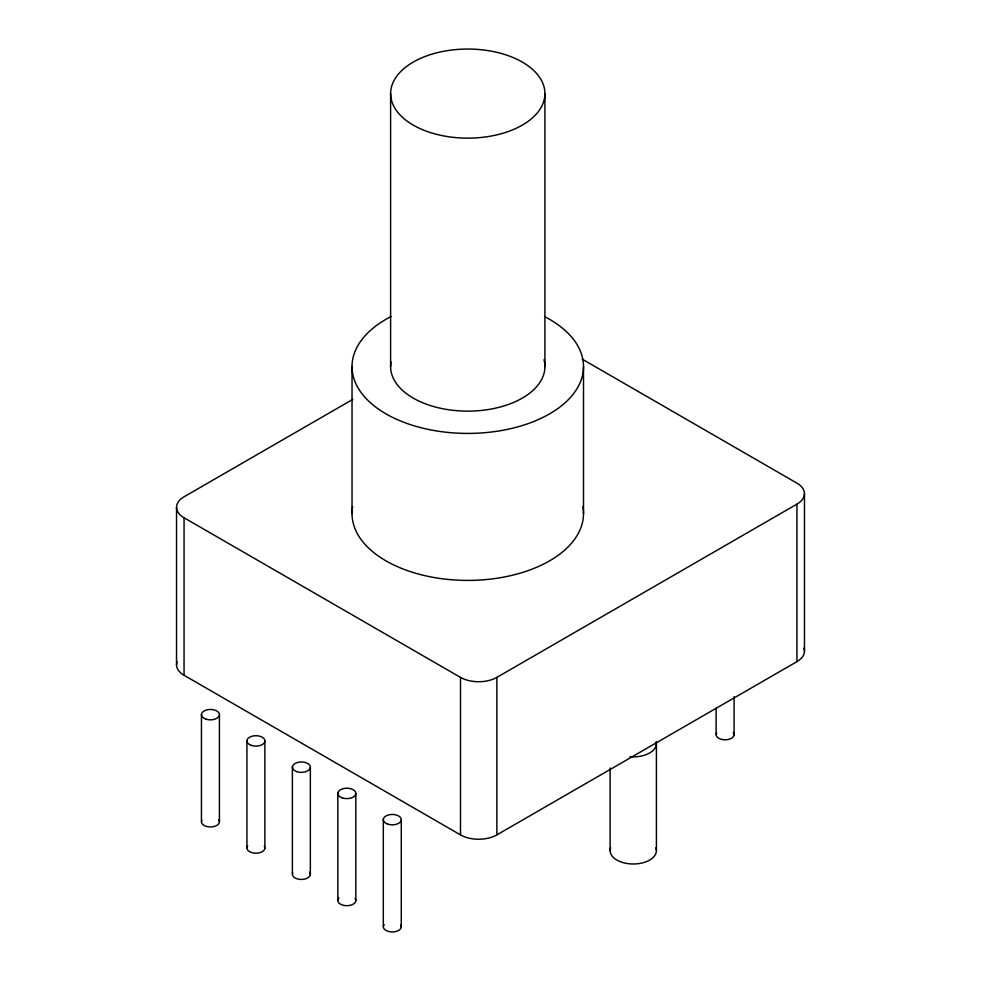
<?xml version="1.0" encoding="UTF-8"?>
<svg xmlns="http://www.w3.org/2000/svg" width="981" height="981" viewBox="0 0 981 981"><rect width="100%" height="100%" fill="white"/><g stroke="black" fill="none" stroke-linecap="round" stroke-linejoin="round"><path stroke-width="1.47" d="M176.531 507.287L176.531 664.787M804.469 651.139L804.469 493.639M352.853 399.341L184.06 496.791A25.714 14.85 0 0 0 184.06 517.784L184.06 675.284L460.494 834.88A25.714 14.85 0 0 0 496.864 834.88L796.94 661.635A25.714 14.85 0 0 0 803.917 648.098M184.06 517.784L460.494 677.38A25.714 14.85 0 0 0 496.864 677.38L796.94 504.136A25.714 14.85 0 0 0 796.94 483.143L582.211 359.169M796.94 504.136L796.94 661.635M734.082 696.669L734.082 734.928M716.118 708.282L716.118 734.291M656.412 743.537L656.412 850.625M610.108 768.013L610.108 850.625M583.499 366.587L583.499 513.59M544.921 93.6A77.156 44.55 0 0 1 429.188 132.177A77.156 44.55 0 0 1 429.188 55.022A77.156 44.55 0 0 1 544.921 93.6L544.921 366.587M496.864 677.38L496.864 834.88M460.494 677.38L460.494 834.88M401.278 819.969L401.278 927.07M390.61 93.6L390.61 366.587M383.313 819.343L383.313 926.444M355.821 793.715L355.821 900.816M352.032 366.587L352.032 513.59M337.844 793.089L337.844 900.19M310.352 767.473L310.352 874.574M292.375 766.848L292.375 873.936M264.882 741.219L264.882 848.32M246.918 740.594L246.918 847.694M219.425 714.977L219.425 822.066M201.448 714.34L201.448 821.44M655.884 847.792A23.152 13.366 0 0 1 633.26 863.991A23.152 13.366 0 0 1 610.648 847.792M656.166 741.636A23.152 13.366 0 0 1 629.961 756.756M733.285 732.451A9.001 5.199 0 0 1 725.425 739.809A9.001 5.199 0 0 1 716.67 732.795M218.628 819.601A9.001 5.199 0 0 1 211.074 826.946A9.001 5.199 0 0 1 201.792 820.288M264.33 846.186A9.001 5.199 0 0 1 255.575 853.2A9.001 5.199 0 0 1 247.715 845.843M309.555 872.097A9.001 5.199 0 0 1 302.001 879.442A9.001 5.199 0 0 1 292.73 872.796M355.024 898.351A9.001 5.199 0 0 1 346.514 905.696A9.001 5.199 0 0 1 338.923 898.007M400.726 924.936A9.001 5.199 0 0 1 391.971 931.95A9.001 5.199 0 0 1 384.111 924.593M544.001 359.72A77.156 44.55 0 0 1 469.752 411.125A77.156 44.55 0 0 1 391.027 361.989M544.553 316.593A115.733 66.818 0 0 1 551.224 412.891A115.733 66.818 0 0 1 384.307 412.891A115.733 66.818 0 0 1 390.99 316.593M582.886 506.687A115.733 66.818 0 0 1 467.765 580.409A115.733 66.818 0 0 1 352.645 506.687M184.06 675.284A25.714 14.85 0 0 1 177.083 661.746M205.936 719.159A9.001 5.199 0 0 0 219.437 714.659A9.001 5.199 0 0 0 205.936 710.158A9.001 5.199 0 0 0 205.936 719.159M251.394 745.413A9.001 5.199 0 0 0 264.907 740.913A9.001 5.199 0 0 0 251.394 736.412A9.001 5.199 0 0 0 251.394 745.413M296.863 771.655A9.001 5.199 0 0 0 310.364 767.154A9.001 5.199 0 0 0 296.863 762.654A9.001 5.199 0 0 0 296.863 771.655M342.332 797.909A9.001 5.199 0 0 0 355.833 793.408A9.001 5.199 0 0 0 342.332 788.908A9.001 5.199 0 0 0 342.332 797.909M387.789 824.15A9.001 5.199 0 0 0 401.303 819.65A9.001 5.199 0 0 0 387.789 815.15A9.001 5.199 0 0 0 387.789 824.15"/></g></svg>
